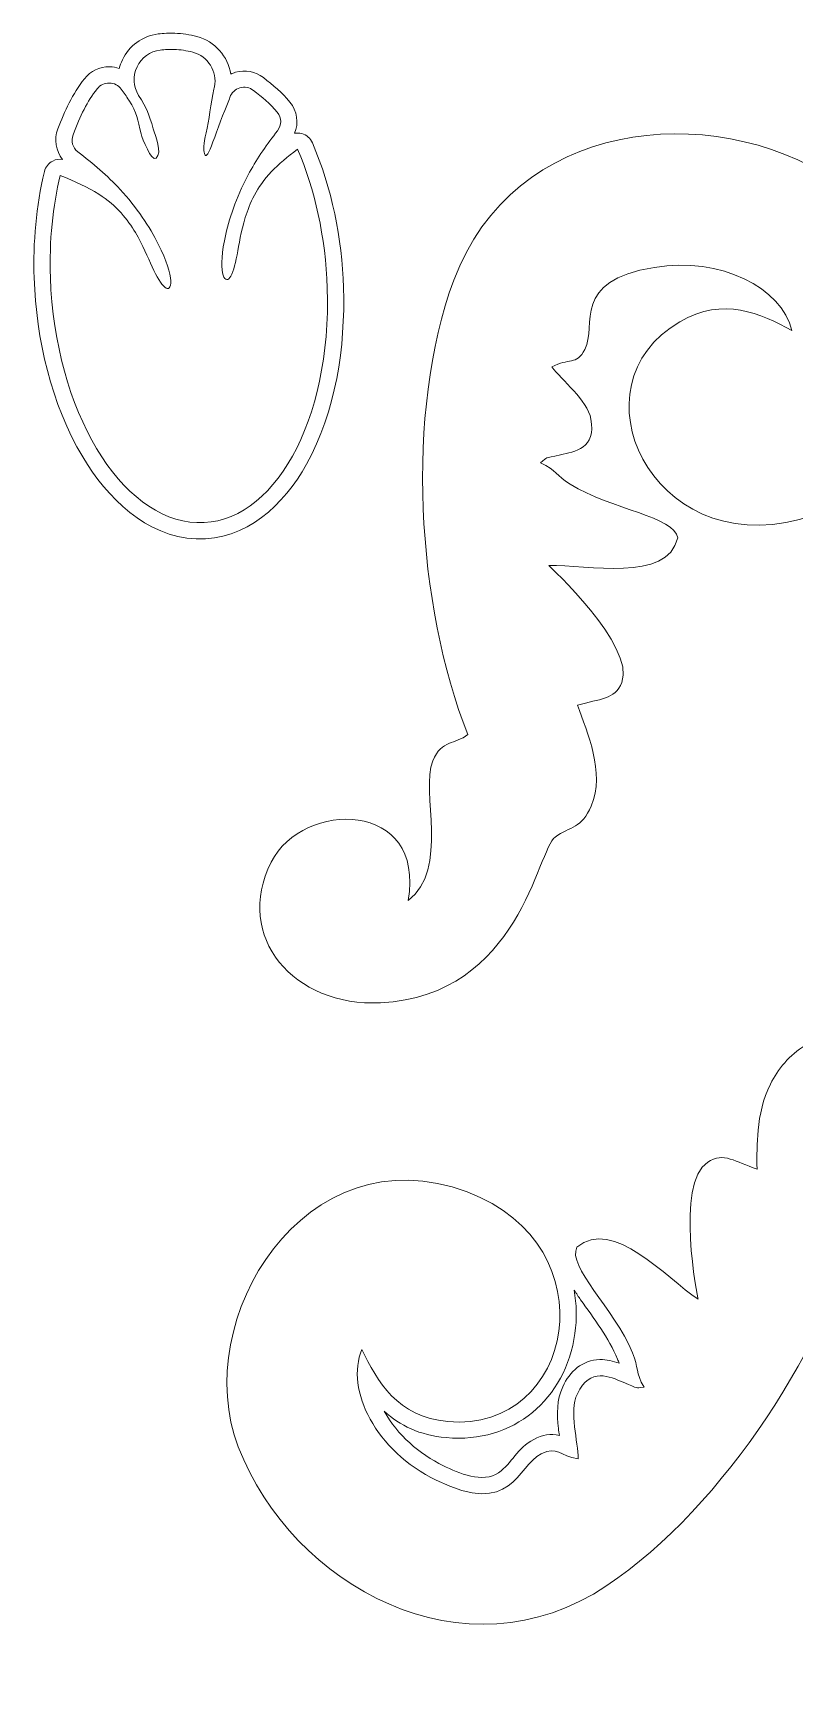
# Model space of a CAD drawing. Header units: millimetres. Extents: x -3158 to -2955, y -966 to -909.
# Drawn here: x -3157.6 to -3134.2, y -963.3 to -912.6 of the extents above; entities that cross this region are included whole.
import ezdxf

# ---------------------------------------------------------------- set-up
doc = ezdxf.new("R2010")
doc.units = ezdxf.units.MM
doc.header["$MEASUREMENT"] = 0
doc.layers.add('Layer 1', color=7, linetype='Continuous')

msp = doc.modelspace()

# ---------------------------------------------------------------- linework, layer by layer
at = {"layer": 'Layer 1', "color": 1, "lineweight": 9}
for points, knots in [([(-3156.7332, -916.4468), (-3156.9409, -916.1866), (-3157.0005, -915.835), (-3156.8774, -915.5117), (-3156.6675, -914.9604), (-3156.427, -914.4299), (-3156.0594, -913.9637), (-3155.8699, -913.7233), (-3155.5903, -913.5912), (-3155.2842, -913.5961), (-3155.1804, -913.5977), (-3155.0801, -913.615), (-3154.9859, -913.6468), (-3154.9629, -913.5577), (-3154.931, -913.4696), (-3154.89, -913.3837), (-3154.6786, -912.9404), (-3154.278, -912.6506), (-3153.7916, -912.5844), (-3153.62, -912.561), (-3153.4464, -912.5525), (-3153.2733, -912.5594), (-3153.0438, -912.5685), (-3152.8161, -912.6035), (-3152.5942, -912.6629), (-3152.0342, -912.8126), (-3151.6354, -913.2761), (-3151.5515, -913.8192), (-3151.5058, -913.798), (-3151.4581, -913.78), (-3151.4084, -913.7656), (-3151.1066, -913.6778), (-3150.7936, -913.7368), (-3150.5449, -913.9292), (-3150.2483, -914.1586), (-3149.9662, -914.3897), (-3149.7284, -914.6827), (-3149.503, -914.9604), (-3149.4539, -915.3275), (-3149.5832, -915.6446), (-3149.5125, -915.6318), (-3149.4387, -915.6352), (-3149.364, -915.6553), (-3149.2115, -915.6962), (-3149.0973, -915.7948), (-3149.0346, -915.9397), (-3148.4324, -917.3316), (-3148.1277, -918.8864), (-3148.077, -920.3986), (-3148.0161, -922.2136), (-3148.3218, -924.2316), (-3149.2138, -925.8358), (-3149.9173, -927.1009), (-3151.0781, -928.1998), (-3152.6137, -928.1404), (-3154.1644, -928.0804), (-3155.3624, -926.8716), (-3156.1125, -925.6159), (-3157.0815, -923.9936), (-3157.5446, -921.9775), (-3157.6076, -920.102), (-3157.6444, -919.0062), (-3157.5501, -917.8915), (-3157.2916, -916.8248), (-3157.2563, -916.679), (-3157.1687, -916.5673), (-3157.0354, -916.4984), (-3156.9379, -916.4479), (-3156.8357, -916.4306), (-3156.7332, -916.4468)], [0, 0, 0, 0, 0.0434783, 0.0434783, 0.0434783, 0.0869565, 0.0869565, 0.0869565, 0.1304348, 0.1304348, 0.1304348, 0.173913, 0.173913, 0.173913, 0.2173913, 0.2173913, 0.2173913, 0.2608696, 0.2608696, 0.2608696, 0.3043478, 0.3043478, 0.3043478, 0.3478261, 0.3478261, 0.3478261, 0.3913043, 0.3913043, 0.3913043, 0.4347826, 0.4347826, 0.4347826, 0.4782609, 0.4782609, 0.4782609, 0.5217391, 0.5217391, 0.5217391, 0.5652174, 0.5652174, 0.5652174, 0.6086957, 0.6086957, 0.6086957, 0.6521739, 0.6521739, 0.6521739, 0.6956522, 0.6956522, 0.6956522, 0.7391304, 0.7391304, 0.7391304, 0.7826087, 0.7826087, 0.7826087, 0.826087, 0.826087, 0.826087, 0.8695652, 0.8695652, 0.8695652, 0.9130435, 0.9130435, 0.9130435, 0.9565217, 0.9565217, 0.9565217, 1, 1, 1, 1]), ([(-3150.1092, -915.565), (-3150.4246, -915.9746), (-3150.7237, -916.3929), (-3150.9699, -916.8383), (-3151.3283, -917.487), (-3151.5756, -918.1939), (-3151.7048, -918.7514), (-3151.834, -919.3092), (-3151.8453, -919.7176), (-3151.8023, -919.9415), (-3151.7594, -920.1656), (-3151.6623, -920.2051), (-3151.5772, -920.0924), (-3151.4921, -919.9798), (-3151.4188, -919.715), (-3151.3552, -919.39), (-3151.2918, -919.0651), (-3151.238, -918.6801), (-3151.1043, -918.2407), (-3150.9707, -917.8012), (-3150.7568, -917.3074), (-3150.2971, -916.825), (-3150.0768, -916.5938), (-3149.7997, -916.3654), (-3149.4935, -916.1382), (-3148.9655, -917.3587), (-3148.6297, -918.8347), (-3148.5767, -920.4154), (-3148.4398, -924.4969), (-3150.2386, -927.7319), (-3152.5944, -927.6408), (-3154.9503, -927.5496), (-3156.9708, -924.1669), (-3157.1079, -920.0852), (-3157.1458, -918.9552), (-3157.0353, -917.8902), (-3156.8057, -916.9425), (-3156.3593, -917.1199), (-3155.9467, -917.3074), (-3155.6158, -917.5187), (-3155.0527, -917.8784), (-3154.7258, -918.3074), (-3154.4897, -918.7023), (-3154.2537, -919.0974), (-3154.1085, -919.4585), (-3153.9683, -919.759), (-3153.828, -920.0595), (-3153.6927, -920.2993), (-3153.5829, -920.3886), (-3153.473, -920.4778), (-3153.3882, -920.4165), (-3153.4008, -920.1887), (-3153.4133, -919.9611), (-3153.5229, -919.5672), (-3153.7831, -919.0563), (-3154.0434, -918.5453), (-3154.4542, -917.9174), (-3154.9593, -917.3725), (-3155.3518, -916.9489), (-3155.8015, -916.5749), (-3156.2638, -916.2126), (-3156.425, -916.0861), (-3156.4827, -915.8801), (-3156.4101, -915.6896), (-3156.1871, -915.1036), (-3155.9708, -914.6589), (-3155.6668, -914.2733), (-3155.574, -914.1556), (-3155.4431, -914.0936), (-3155.2922, -914.096), (-3155.1413, -914.0984), (-3155.0125, -914.1646), (-3154.9237, -914.2853), (-3154.8462, -914.3904), (-3154.7682, -914.5019), (-3154.6893, -914.6228), (-3154.4248, -915.0287), (-3154.4299, -915.2161), (-3154.3146, -915.6572), (-3154.2743, -915.8115), (-3153.9925, -916.5245), (-3153.8508, -916.4091), (-3153.6463, -916.2426), (-3153.8792, -915.7243), (-3153.9405, -915.5048), (-3154.0685, -915.0467), (-3154.1342, -914.8851), (-3154.3894, -914.4745), (-3154.5591, -914.2015), (-3154.5769, -913.8888), (-3154.4387, -913.5989), (-3154.3005, -913.3091), (-3154.0451, -913.1234), (-3153.7242, -913.0798), (-3153.583, -913.0605), (-3153.4389, -913.0532), (-3153.2931, -913.059), (-3153.1008, -913.0666), (-3152.9103, -913.0959), (-3152.7233, -913.1459), (-3152.2498, -913.2725), (-3151.9575, -913.7382), (-3152.0532, -914.2141), (-3152.0577, -914.2366), (-3152.0624, -914.2599), (-3152.0675, -914.2829), (-3152.1587, -914.7039), (-3152.2262, -915.27), (-3152.3101, -915.6262), (-3152.3941, -915.9823), (-3152.3882, -916.1632), (-3152.363, -916.2635), (-3152.3379, -916.3639), (-3152.2934, -916.3837), (-3152.1881, -916.135), (-3152.0828, -915.8862), (-3151.9162, -915.3687), (-3151.7327, -914.9452), (-3151.6712, -914.8032), (-3151.6229, -914.6666), (-3151.577, -914.5361), (-3151.5261, -914.3912), (-3151.4176, -914.2889), (-3151.2688, -914.2457), (-3151.1202, -914.2024), (-3150.9729, -914.2302), (-3150.8508, -914.3247), (-3150.5952, -914.5223), (-3150.3329, -914.7314), (-3150.1166, -914.9978), (-3149.981, -915.1649), (-3149.9779, -915.3945), (-3150.1092, -915.565)], [0, 0, 0, 0, 0.0227273, 0.0227273, 0.0227273, 0.0454545, 0.0454545, 0.0454545, 0.0681818, 0.0681818, 0.0681818, 0.0909091, 0.0909091, 0.0909091, 0.1136364, 0.1136364, 0.1136364, 0.1363636, 0.1363636, 0.1363636, 0.1590909, 0.1590909, 0.1590909, 0.1818182, 0.1818182, 0.1818182, 0.2045455, 0.2045455, 0.2045455, 0.2272727, 0.2272727, 0.2272727, 0.25, 0.25, 0.25, 0.2727273, 0.2727273, 0.2727273, 0.2954545, 0.2954545, 0.2954545, 0.3181818, 0.3181818, 0.3181818, 0.3409091, 0.3409091, 0.3409091, 0.3636364, 0.3636364, 0.3636364, 0.3863636, 0.3863636, 0.3863636, 0.4090909, 0.4090909, 0.4090909, 0.4318182, 0.4318182, 0.4318182, 0.4545455, 0.4545455, 0.4545455, 0.4772727, 0.4772727, 0.4772727, 0.5, 0.5, 0.5, 0.5227273, 0.5227273, 0.5227273, 0.5454545, 0.5454545, 0.5454545, 0.5681818, 0.5681818, 0.5681818, 0.5909091, 0.5909091, 0.5909091, 0.6136364, 0.6136364, 0.6136364, 0.6363636, 0.6363636, 0.6363636, 0.6590909, 0.6590909, 0.6590909, 0.6818182, 0.6818182, 0.6818182, 0.7045455, 0.7045455, 0.7045455, 0.7272727, 0.7272727, 0.7272727, 0.75, 0.75, 0.75, 0.7727273, 0.7727273, 0.7727273, 0.7954545, 0.7954545, 0.7954545, 0.8181818, 0.8181818, 0.8181818, 0.8409091, 0.8409091, 0.8409091, 0.8636364, 0.8636364, 0.8636364, 0.8863636, 0.8863636, 0.8863636, 0.9090909, 0.9090909, 0.9090909, 0.9318182, 0.9318182, 0.9318182, 0.9545455, 0.9545455, 0.9545455, 0.9772727, 0.9772727, 0.9772727, 1, 1, 1, 1]), ([(-3140.9708, -951.2951), (-3140.896, -951.718), (-3140.8852, -952.1639), (-3140.9482, -952.6266), (-3141.2231, -954.6461), (-3142.8494, -956.0261), (-3144.9119, -955.835), (-3145.7385, -955.7583), (-3146.3413, -955.4672), (-3146.82, -955.0221), (-3146.4177, -955.7533), (-3145.7425, -956.3378), (-3144.999, -956.7012), (-3144.5409, -956.925), (-3143.78, -957.2588), (-3143.2975, -956.9152), (-3142.8907, -956.6254), (-3142.7232, -956.1536), (-3142.2168, -955.8903), (-3141.9479, -955.7504), (-3141.6988, -955.7016), (-3141.4281, -955.7677), (-3141.4389, -955.6941), (-3141.4488, -955.6222), (-3141.4561, -955.5536), (-3141.5015, -955.1304), (-3141.5119, -954.6613), (-3141.3252, -954.2683), (-3141.1006, -953.7956), (-3140.7305, -953.4437), (-3140.1836, -953.4317), (-3139.9667, -953.427), (-3139.777, -953.4741), (-3139.5883, -953.5412), (-3139.6014, -953.4997), (-3139.6167, -953.4574), (-3139.6352, -953.4126), (-3139.9022, -952.7655), (-3140.3723, -952.1565), (-3140.7711, -951.5853), (-3140.8332, -951.4962), (-3140.9019, -951.3988), (-3140.9708, -951.2951)], [0, 0, 0, 0, 0.0714286, 0.0714286, 0.0714286, 0.1428571, 0.1428571, 0.1428571, 0.2142857, 0.2142857, 0.2142857, 0.2857143, 0.2857143, 0.2857143, 0.3571429, 0.3571429, 0.3571429, 0.4285714, 0.4285714, 0.4285714, 0.5, 0.5, 0.5, 0.5714286, 0.5714286, 0.5714286, 0.6428571, 0.6428571, 0.6428571, 0.7142857, 0.7142857, 0.7142857, 0.7857143, 0.7857143, 0.7857143, 0.8571429, 0.8571429, 0.8571429, 0.9285714, 0.9285714, 0.9285714, 1, 1, 1, 1])]:
    msp.add_open_spline(points, degree=3, knots=knots, dxfattribs=at)
at = {"layer": 'Layer 1', "color": 5, "lineweight": 9}
for points, knots in [([(-3134.2605, -921.7255), (-3134.5782, -920.4043), (-3136.4556, -919.439), (-3138.5013, -919.7751), (-3141.089, -920.2003), (-3140.2572, -921.5398), (-3140.6437, -922.3049), (-3140.8946, -922.8016), (-3141.1503, -922.5639), (-3141.6579, -922.8404), (-3141.3571, -923.2526), (-3140.5675, -923.85), (-3140.4546, -924.4502), (-3140.2847, -925.353), (-3140.9615, -925.4525), (-3141.3934, -925.5543), (-3141.9232, -925.6793), (-3141.7729, -925.5961), (-3142.0037, -925.7998), (-3141.5124, -926.0263), (-3141.5255, -926.1869), (-3141.091, -926.4562), (-3139.8175, -927.2454), (-3137.8699, -927.4483), (-3137.7801, -928.111), (-3138.1119, -929.5047), (-3140.5741, -928.9261), (-3141.7557, -928.9625), (-3141.7556, -928.9626), (-3139.0708, -931.4338), (-3139.5028, -932.5646), (-3139.7133, -933.1157), (-3140.1908, -933.0522), (-3140.8669, -933.2695), (-3140.5714, -934.1254), (-3140.0089, -935.3155), (-3140.4461, -936.3747), (-3140.726, -937.0525), (-3141.0987, -937.0016), (-3141.5599, -937.3299), (-3142.1, -937.7144), (-3142.643, -942.2221), (-3146.9375, -942.4351), (-3149.6058, -942.5673), (-3151.4685, -940.4052), (-3150.305, -938.1036), (-3149.3307, -936.1764), (-3145.5315, -936.1822), (-3146.0888, -939.2888), (-3144.8061, -938.3313), (-3145.7091, -935.9191), (-3145.3247, -934.9834), (-3145.0495, -934.3133), (-3144.6335, -934.4935), (-3144.2506, -934.1666), (-3145.8184, -930.1904), (-3146.1939, -924.2628), (-3144.6809, -920.1742), (-3142.8624, -915.2599), (-3136.82, -914.5613), (-3132.9387, -917.0908), (-3129.3974, -919.3988), (-3128.8635, -926.1736), (-3134.0309, -927.5405), (-3138.6134, -928.7527), (-3141.0878, -923.4044), (-3137.7175, -921.451), (-3136.3615, -920.6651), (-3135.2316, -921.1992), (-3134.2605, -921.7255)], [0, 0, 0, 0, 0.0434783, 0.0434783, 0.0434783, 0.0869565, 0.0869565, 0.0869565, 0.1304348, 0.1304348, 0.1304348, 0.173913, 0.173913, 0.173913, 0.2173913, 0.2173913, 0.2173913, 0.2608696, 0.2608696, 0.2608696, 0.3043478, 0.3043478, 0.3043478, 0.3478261, 0.3478261, 0.3478261, 0.3913043, 0.3913043, 0.3913043, 0.4347826, 0.4347826, 0.4347826, 0.4782609, 0.4782609, 0.4782609, 0.5217391, 0.5217391, 0.5217391, 0.5652174, 0.5652174, 0.5652174, 0.6086957, 0.6086957, 0.6086957, 0.6521739, 0.6521739, 0.6521739, 0.6956522, 0.6956522, 0.6956522, 0.7391304, 0.7391304, 0.7391304, 0.7826087, 0.7826087, 0.7826087, 0.826087, 0.826087, 0.826087, 0.8695652, 0.8695652, 0.8695652, 0.9130435, 0.9130435, 0.9130435, 0.9565217, 0.9565217, 0.9565217, 1, 1, 1, 1]), ([(-3135.3385, -947.5592), (-3135.3441, -947.1599), (-3135.343, -946.7612), (-3135.3048, -946.3659), (-3135.2579, -945.8813), (-3135.1554, -945.4021), (-3134.9255, -944.9419), (-3134.6956, -944.4818), (-3134.3383, -944.0408), (-3133.852, -943.7487), (-3133.3656, -943.4565), (-3132.7502, -943.3131), (-3132.3735, -943.3428), (-3131.9968, -943.3726), (-3131.8588, -943.5755), (-3131.9168, -943.8242), (-3131.9749, -944.0728), (-3132.2291, -944.3671), (-3132.4831, -944.6614), (-3132.4482, -944.6633), (-3132.4122, -944.6644), (-3132.3748, -944.6644), (-3131.7094, -944.6642), (-3128.6083, -941.3181), (-3124.996, -943.6254), (-3122.7515, -945.059), (-3122.5153, -947.8902), (-3124.8183, -949.0869), (-3126.7467, -950.0888), (-3129.8277, -947.89), (-3127.5418, -945.6895), (-3129.1483, -945.7262), (-3129.8388, -948.2061), (-3130.7032, -948.7438), (-3131.3221, -949.129), (-3131.5534, -948.7423), (-3132.0573, -948.7867), (-3133.1311, -952.9203), (-3136.3246, -957.9498), (-3139.9659, -960.3954), (-3144.3426, -963.335), (-3149.6606, -960.4125), (-3151.3189, -956.1172), (-3152.8319, -952.1982), (-3149.2671, -946.3894), (-3144.2651, -948.2641), (-3139.8292, -949.9264), (-3140.9768, -955.6976), (-3144.8658, -955.3371), (-3146.4304, -955.1921), (-3147.0327, -954.1059), (-3147.5105, -953.1177), (-3148.0324, -954.3739), (-3147.0778, -956.2418), (-3145.2185, -957.1504), (-3142.8667, -958.2998), (-3142.7515, -956.7319), (-3141.9861, -956.3339), (-3141.4893, -956.0755), (-3141.422, -956.416), (-3140.8467, -956.4847), (-3140.8478, -955.9763), (-3141.1361, -955.0354), (-3140.8736, -954.4829), (-3140.4788, -953.6518), (-3139.8705, -953.962), (-3139.4599, -954.1286), (-3138.9558, -954.3332), (-3139.127, -954.314), (-3138.8194, -954.2819), (-3139.0845, -953.8142), (-3138.9792, -953.6914), (-3139.173, -953.2218), (-3139.7411, -951.8455), (-3141.2027, -950.556), (-3140.8844, -949.9661), (-3139.7924, -949.0263), (-3138.1349, -950.918), (-3137.1543, -951.5708), (-3137.1543, -951.5707), (-3137.8755, -948.0139), (-3136.8575, -947.3453), (-3136.3624, -947.0201), (-3136.0125, -947.3452), (-3135.3385, -947.5592)], [0, 0, 0, 0, 0.0357143, 0.0357143, 0.0357143, 0.0714286, 0.0714286, 0.0714286, 0.1071429, 0.1071429, 0.1071429, 0.1428571, 0.1428571, 0.1428571, 0.1785714, 0.1785714, 0.1785714, 0.2142857, 0.2142857, 0.2142857, 0.25, 0.25, 0.25, 0.2857143, 0.2857143, 0.2857143, 0.3214286, 0.3214286, 0.3214286, 0.3571429, 0.3571429, 0.3571429, 0.3928571, 0.3928571, 0.3928571, 0.4285714, 0.4285714, 0.4285714, 0.4642857, 0.4642857, 0.4642857, 0.5, 0.5, 0.5, 0.5357143, 0.5357143, 0.5357143, 0.5714286, 0.5714286, 0.5714286, 0.6071429, 0.6071429, 0.6071429, 0.6428571, 0.6428571, 0.6428571, 0.6785714, 0.6785714, 0.6785714, 0.7142857, 0.7142857, 0.7142857, 0.75, 0.75, 0.75, 0.7857143, 0.7857143, 0.7857143, 0.8214286, 0.8214286, 0.8214286, 0.8571429, 0.8571429, 0.8571429, 0.8928571, 0.8928571, 0.8928571, 0.9285714, 0.9285714, 0.9285714, 0.9642857, 0.9642857, 0.9642857, 1, 1, 1, 1])]:
    msp.add_open_spline(points, degree=3, knots=knots, dxfattribs=at)

doc.saveas('drawing.dxf')
